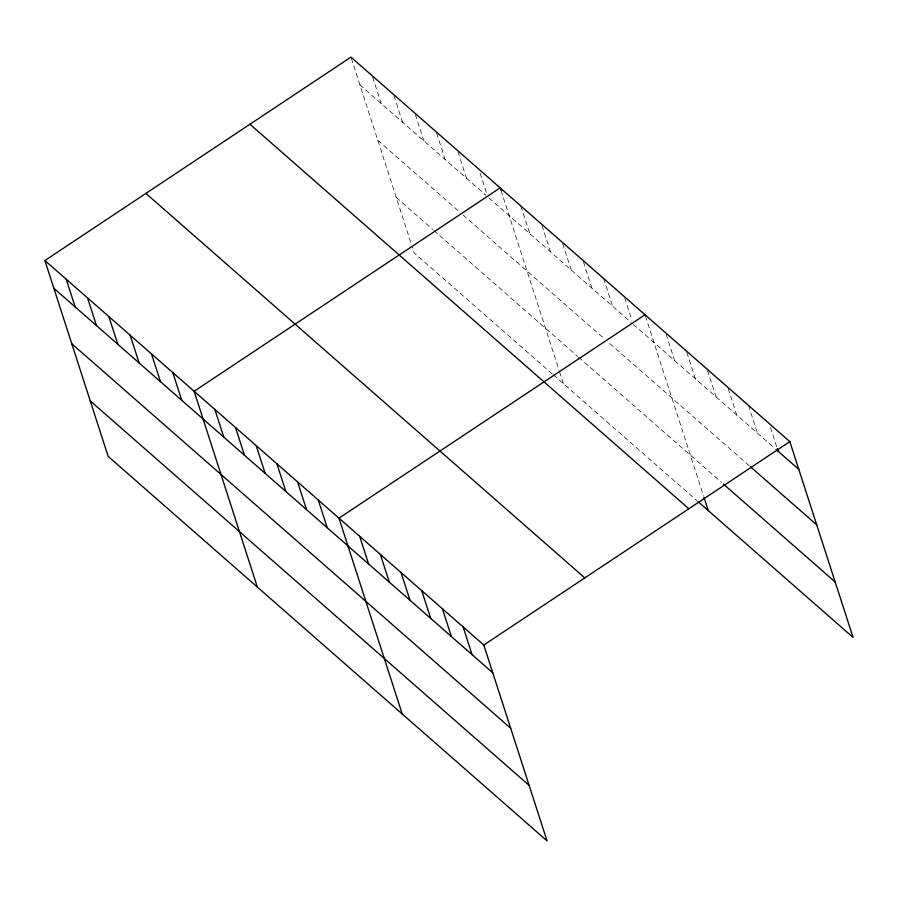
<?xml version="1.0" encoding="UTF-8"?>
<svg xmlns="http://www.w3.org/2000/svg" width="898" height="898" viewBox="0 0 898 898"><rect width="100%" height="100%" fill="white"/><g stroke="black" fill="none" stroke-linecap="round" stroke-linejoin="round"><path stroke-width="0.67" stroke-dasharray="4.49 3.37" d="M359.896 84.872L485.784 195.158M488.826 197.818L631.204 322.562M633.281 324.369L775.019 448.54M377.811 140.346L460.045 212.377M463.087 215.049L604.635 339.051M609.809 343.586L749.482 465.939M396.276 197.493L432.825 229.506M433.835 230.404L577.571 356.326M578.615 357.224L721.386 482.305M552.248 373.916L414.191 252.967L412.059 246.355M553.269 374.803L696.882 500.613M770.439 427.47L776.837 447.294M748.461 405.38L757.429 433.128M728.199 388.576L736.742 414.999M707.512 370.447L716.043 396.882M686.813 352.319L695.355 378.754M666.125 334.191L674.656 360.626M645.438 316.062L703.572 496.055M624.739 297.945L632.001 320.406M603.624 278.492L612.582 306.24M583.363 261.688L591.894 288.112M562.664 243.56L571.207 269.995M541.977 225.432L550.508 251.867M520.862 205.99L529.82 233.738M501.017 190.499L559.151 370.492M559.577 371.806L563.416 383.693M480.127 173.146L486.963 194.294M457.958 151.829L466.489 178.253M436.641 133.151L445.172 159.586M415.314 114.473L423.856 140.907M393.998 95.794L402.54 122.229M372.681 77.127L381.223 103.551M351.365 58.449L411.632 245.042"/><path stroke-width="1.35" d="M44.9 260.532L483.809 645.033L547.062 840.876L108.153 456.364L44.9 260.532L350.938 57.124L789.847 441.636L853.1 637.468L697.914 501.522M645.011 314.749L338.973 518.157L402.225 713.989M483.809 645.033L789.847 441.636M776.052 449.449L798.816 469.385M750.515 466.848L816.731 524.847M723.451 484.112L835.185 582.005M249.947 124.25L688.856 508.762M145.891 193.407L584.8 577.919M53.869 288.28L492.778 672.793M71.784 343.754L510.693 728.256M90.238 400.901L529.146 785.402M777.264 448.618L778.117 451.256M703.998 497.369L708.264 510.58M501.017 190.499L500.164 187.862L194.125 391.27L257.378 587.101M463.121 626.916L472.079 654.664M442.422 608.788L451.391 636.536M421.734 590.66L430.703 618.408M401.047 572.531L410.004 600.279M380.348 554.403L389.317 582.162M359.66 536.274L368.629 564.034M318.274 500.029L327.242 527.777M297.586 481.9L306.555 509.649M276.898 463.772L285.856 491.52M256.199 445.644L265.168 473.392M235.512 427.515L244.481 455.275M214.824 409.387L223.782 437.146M172.809 372.591L181.778 400.34M151.493 353.913L160.461 381.661M130.176 335.235L139.134 362.994M108.86 316.556L117.818 344.316M87.533 297.889L96.501 325.637M66.216 279.211L75.185 306.959"/></g></svg>
